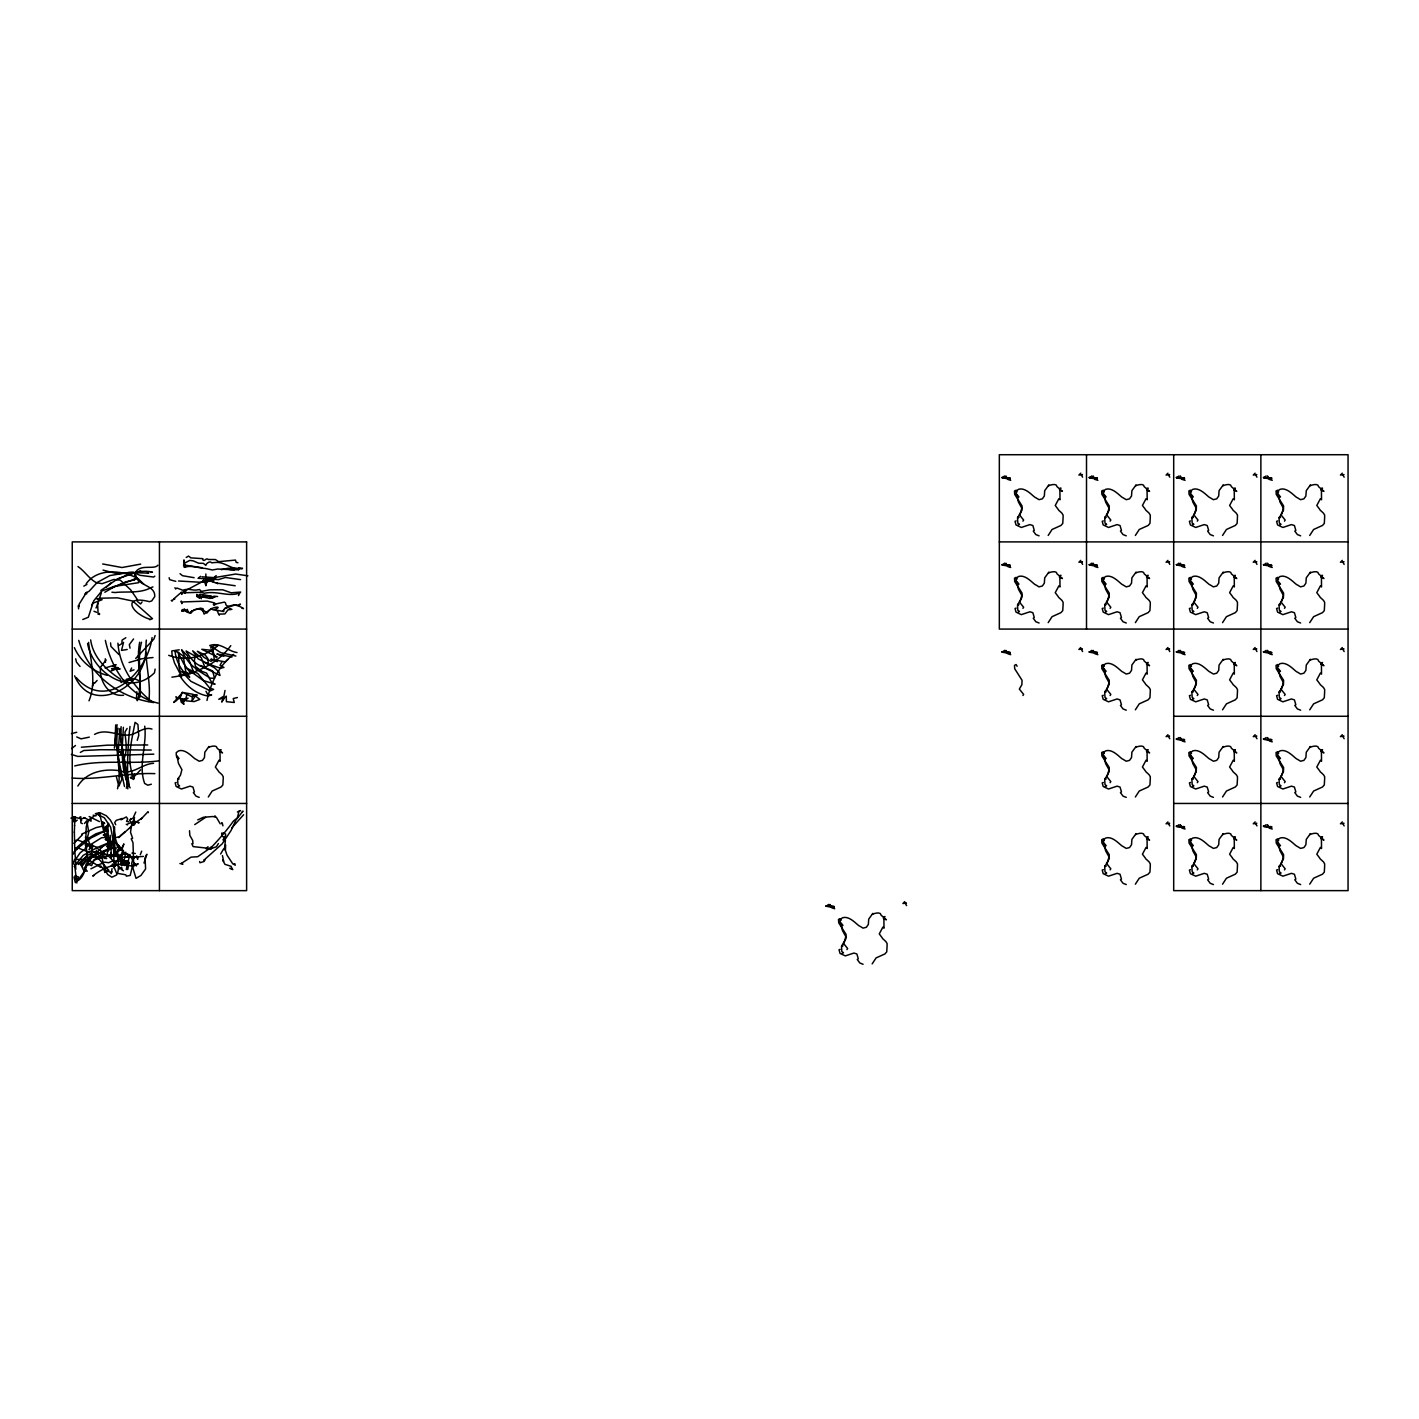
<?xml version="1.0" encoding="UTF-8"?>
<svg xmlns="http://www.w3.org/2000/svg" width="1419" height="1419" viewBox="0 0 1419 1419"><rect width="100%" height="100%" fill="white"/><g stroke="black" fill="none" stroke-linecap="round" stroke-linejoin="round"><path stroke-width="1.5" d="M120.402 729.366C120.509 748.948 126.593 768.264 127.284 787.971M114.549 826.851L114.957 855.338M144.72 726.173C147.115 745.596 137.945 764.788 144.649 783.448L147.824 785.204L151.354 784.21M115.684 724.932L114.992 742.669C120.491 754.163 117.351 767.236 121.945 779.084L118.894 786.144M184.452 566.163L184.505 564.78L185.02 567.369C189.649 564.833 199.299 568.15 205.72 568.522L212.424 569.977L217.746 569.019L234.419 569.835M127.142 784.902L122.229 747.848L123.382 727.308M99.454 614.551L99.525 613.451M169.127 577.71L169.677 579.679L175.814 581.347M139.665 642.222C136.1 660.385 141.563 678.921 140.073 696.889L136.934 699.815M74.533 825.716C74.48 819.898 77.335 816.564 70.95 818.16L75.579 818.142L72.883 816.528L81.096 818.994L84.803 817.894M73.238 864.136L73.416 862.113M136.49 699.443L136.809 691.745M152.064 637.574C147.966 671.808 106.833 712.959 76.271 677.572M145.678 652.208C144.898 686.317 91.809 716.879 74.657 675.834M210.899 848.704L211.112 846.983L211.413 848.651L193.09 846.593L191.831 843.684L192.949 843.791L192.718 840.527L189.827 835.365L189.525 830.718M74.338 832.332L74.586 825.432M119.852 728.639L117.954 756.416L124.482 786.498M113.644 830.754L114.07 848.402M134.362 774.242L133.599 779.474L130.317 777.541L134.149 778.392C125.741 761.152 131.79 740.346 135.071 722.342L137.927 724.506L138.743 735.485L137.253 740.31M146.334 640.093C144.064 660.456 151.496 681.422 148.764 701.5M127.799 788.858C127.231 768.406 127.462 746.997 130.016 726.475M107.259 854.983L108.536 837.512L107.56 841.077L106.886 826.763M205.755 584.575L205.95 583.262L205.897 585.745L206.766 582.003L205.489 584.38M117.546 788.787L118.309 784.299L116.429 776.902M117.564 852.251L118.167 855.87L116.66 855.16L114.123 848.722L115.507 850.531M215.83 577.533C215.404 582.198 208.558 578.313 205.01 581.985L203.325 580.424L203.839 581.293M833.946 907.752L834.177 906.457C830.842 905.854 835.56 906.847 830.363 906.227L829.991 904.932M1009.956 479.303L1010.168 478.008C1006.834 477.423 1011.552 478.398 1006.355 477.777L1005.982 476.5M1009.956 566.483L1010.168 565.188C1006.834 564.602 1011.552 565.578 1006.355 564.957L1005.982 563.68M1009.956 653.662L1010.168 652.368C1006.834 651.782 1011.552 652.758 1006.355 652.137L1005.982 650.86M1097.135 479.303L1097.348 478.008C1094.014 477.423 1098.749 478.398 1093.535 477.777L1093.162 476.5M1097.135 566.483L1097.348 565.188C1094.014 564.602 1098.749 565.578 1093.535 564.957L1093.162 563.68M1097.135 653.662L1097.348 652.368C1094.014 651.782 1098.749 652.758 1093.535 652.137L1093.162 650.86M1184.315 479.303L1184.546 478.008C1181.193 477.423 1185.929 478.398 1180.714 477.777L1180.36 476.5M1184.315 566.483L1184.546 565.188C1181.193 564.602 1185.929 565.578 1180.714 564.957L1180.36 563.68M1184.315 653.662L1184.546 652.368C1181.193 651.782 1185.929 652.758 1180.714 652.137L1180.36 650.86M1184.315 740.842L1184.546 739.565C1181.193 738.962 1185.929 739.955 1180.714 739.317L1180.36 738.04M1184.315 828.022L1184.546 826.745C1181.193 826.142 1185.929 827.135 1180.714 826.497L1180.36 825.219M1271.495 479.303L1271.726 478.008C1268.391 477.423 1273.109 478.398 1267.894 477.777L1267.539 476.5M1271.495 566.483L1271.726 565.188C1268.391 564.602 1273.109 565.578 1267.894 564.957L1267.539 563.68M1271.495 653.662L1271.726 652.368C1268.391 651.782 1273.109 652.758 1267.894 652.137L1267.539 650.86M1271.495 740.842L1271.726 739.565C1268.391 738.962 1273.109 739.955 1267.894 739.317L1267.539 738.04M1271.495 828.022L1271.726 826.745C1268.391 826.142 1273.109 827.135 1267.894 826.497L1267.539 825.219M186.599 695.434L185.907 699.248L183.636 702.174L181.313 699.283L188.106 698.183L184.098 700.702L180.674 698.343L184.027 704.303L181.224 702.174L180.248 697.421L182.253 692.33L178.599 699.07L175.938 696.658L176.985 700.259L173.703 702.44L180.231 695.221M155.132 669.076L154.44 672.801C129.945 697.509 92.82 672.641 87.57 643.534M101.405 592.805L97.609 603.501L98.142 614.338M225.018 690.468L223.936 696.073L218.757 699.265L224.521 698.024L221.701 702.068L223.138 698.716L226.277 696.144L226.401 701.696L234.277 702.476L233.23 698.538L237.399 697.527M114.407 748.15L117.085 724.683M74.107 860.357L74.799 859.329L86.311 859.754L80.741 864.668L82.196 864.614L82.32 866.087M73.398 862.557L80.103 852.872L86.24 848.101L85.335 847.852L101.618 837.724L106.443 837.352L105.041 836.394L107.791 835.436L106.106 834.94M184.364 561.516L184.044 562.9L183.973 559.902L183.707 562.456L184.807 563.024L189.756 560.399L193.108 560.824L198.66 563.201L203.414 563.361L205.861 565.365C206.003 563.432 210.314 560.345 211.679 562.829L215.262 562.474C224.592 561.534 231.173 569.604 239.19 568.469L242.543 568.203L241.78 569.054M185.836 591.492L184.984 593.195M107.134 834.053L103.25 834.957L106.443 835.685L104.563 835.117L106.673 834.461M73.185 818.195L72.919 820.643L74.728 819.721L76.023 820.927L74.125 819.81L75.136 820.767L74.249 822.328L74.019 820.2L74.959 821.264L77.247 820.147M82.373 865.803L88.439 857.945L105.148 850.229L113.148 847.693L114.762 848.881L116.695 847.906M108.642 823.375C106.248 832.332 110.842 841.999 108.5 850.903L108.252 845.83M143.993 863.036L146.884 854.238L145.022 857.892L145.607 868.925L140.889 875.505L136.029 878.343L131.612 863.674L132.588 859.932L129.998 855.409L126.894 853.564L119.923 854.752C116.234 861.014 120.597 868.765 116.411 875.097L111.835 877.208L107.596 874.423L104.509 868.712L102.274 858.885L98.23 854.504C83.082 854.025 88.9 876.303 76.608 881.217L78.417 876.942L74.923 875.736M123.559 642.346L121.52 650.416L127.213 649.476M203.077 581.684L203.538 580.052L203.414 581.613L211.626 581.063M206.961 700.454C210.899 682.876 218.81 665.28 233.727 654.407M157.899 565.205C154.174 570.19 139.665 563.325 135.16 573.063L134.61 575.706L135.869 575.245C137.856 586.384 155.416 584.788 154.742 596.548L151.744 600.911L149.492 601.674C121.537 594.596 130.832 613.558 150.379 619.411M112.03 868.712L111.179 873.732L111.906 871.568L110.327 872.401L106.78 870.237L108.873 870.397L96.527 856.384L86.701 851.347L78.347 848.101L74.249 851.684M225.444 840.403L224.326 849.715L223.51 849.041L220.655 853.954M92.182 604.565L91.632 605.86L92.572 603.306L102.133 599.705L96.847 598.96L101.618 598.179L117.458 597.842L132.765 601.035L152.525 618.684L149.704 619.731M90.869 868.854L98.958 864.774L97.521 865.377L89.095 860.145L86.275 860.216L94.275 855.036L114.513 847.338M155.132 635.535L153.908 639.029L135.71 658.451M73.327 817.876L75.367 816.812L74.71 820.377M186.208 557.454L188.55 556.088L190.891 557.862L202.882 558.66L202.722 559.796C204.85 562.137 205.737 557.206 208.558 559.494L215.44 559.547L218.65 561.676L235.448 560.079L236.175 562.35L237.949 562.758M118.682 785.452C120.917 766.845 114.159 747.441 118.079 728.249M120.58 868.144L121.857 867.364M140.304 854.717L141.669 851.169M96.031 608.042L97.946 603.377M92.466 686.282L93.831 682.858M137.306 700.72C143.603 682.184 136.224 660.952 141.528 642.186M135.781 812.076L132.978 818.249L134.539 817.539L132.694 822.293L134.042 823.978L134.876 822.985M131.63 667.994L130.122 671.258L134.025 669.803M122.016 863.213L124.375 861.351L128.579 861.28L112.58 860.943L108.713 862.699L104.722 862.167L97.521 865.377L100.696 867.381L100.554 865.856L104.438 870.078L104.208 868.339L104.758 872.543L106.141 871.426C102.824 871.869 110.114 871 106.744 871.39L106.62 870.521M127.213 863.568L121.289 858.123C122.85 861.031 116.305 852.322 115.099 852.854L111.445 856.029L119.551 849.857L120.296 847.622L117.121 843.808C115.737 850.105 126.362 848.615 122.956 852.73A4.097 4.097 0 0 0 121.041 855.178L119.019 857.129L120.633 857.271L118.238 856.154L117.742 859.825L115.719 862.238L122.052 855.054L122.087 852.517L124.003 854.061L125.741 852.234L124.446 859.027L120.597 862.841L121.236 865.608L124.269 864.242L123.276 864.597M218.402 843.578L216.433 846.753L209.444 849.201L206.127 848.793L208.008 846.7M73.203 854.149L76.573 847.746L84.448 840.757L95.853 833.822L105.786 830.594L91.064 837.919L77.211 848.597L75.668 847.675M238.481 595.572L239.882 592.84C229.31 597.452 216.628 590.41 204.283 593.284L201.675 592.22L183.246 592.823L181.88 592.965L181.898 594.33L181.366 592.149L180.656 592.858L182.075 593.337M221.949 661.697L220.051 665.334L223.954 667.444L220.406 668.243L205.152 662.762L214.429 667.71L218.969 671.967L219.998 675.497L200.079 665.511L212.655 670.992L214.535 678.264L210.172 678.158L196.053 669.2L206.571 673.103L211.839 682.77L215.085 684.171L203.148 680.517L186.368 668.154L197.755 673.44L209.746 688.073L213.613 689.386L210.331 690.858L190.838 681.297L181.774 671.524L190.181 673.919M122.14 854.486L120.792 856.757L118.735 855.799L120.491 855.568L122.265 857.856L118.433 857.963M106.07 659.941L100.625 667.125C98.709 680.393 108.82 697.137 123.542 695.239M231.936 609.372L229.098 608.875L231.155 609.443L227.945 609.851L224.894 613.93L219.732 614.108L219.324 615.154C216.327 611.11 219.732 611.784 214.819 609.78L223.759 611.554L223.652 610.259L222.606 611.376L224.681 608.609L233.23 605.541C235.909 603.394 247.775 610.631 241.851 608.112M100.802 590.499L117.671 578.828L133.28 573.311M127.107 728.426L124.943 732.098C125.723 741.871 128.349 752.673 122.371 761.471L129.75 763.511M113.609 867.683L114.833 865.342L114.496 866.619L111.533 865.43L113.609 866.725L114.726 865.466M1022.939 521.145L1023.631 520.046L1019.339 514.707L1021.893 510.308L1022.052 505.927L1014.709 494.38L1014.496 491.009L1016.093 490.194L1017.104 491.896M1022.939 608.325L1023.631 607.243L1019.339 601.887L1021.893 597.488L1022.052 593.107L1014.709 581.559L1014.496 578.189L1016.093 577.373L1017.104 579.076M1110.119 521.145L1110.811 520.046L1106.518 514.707L1109.073 510.308L1109.232 505.927L1101.889 494.38L1101.694 491.009L1103.273 490.194L1104.284 491.896M846.948 949.595L847.622 948.495L843.329 943.138L845.884 938.739L846.043 934.358L838.718 922.829L838.505 919.441L840.101 918.643L841.095 920.328M1022.939 695.505L1023.631 694.423L1019.339 689.066L1021.893 684.668L1022.052 680.286L1014.709 668.739L1014.496 665.369L1016.093 664.553L1017.104 666.256M1110.119 608.325L1110.811 607.243L1106.518 601.887L1109.073 597.488L1109.232 593.107L1101.889 581.559L1101.694 578.189L1103.273 577.373L1104.284 579.076M1197.299 521.145L1197.991 520.046L1193.698 514.707L1196.252 510.308L1196.412 505.927L1189.069 494.38L1188.874 491.009L1190.452 490.194L1191.463 491.896M1110.119 695.505L1110.811 694.423L1106.518 689.066L1109.073 684.668L1109.232 680.286L1101.889 668.739L1101.694 665.369L1103.273 664.553L1104.284 666.256M1197.299 608.325L1197.991 607.243L1193.698 601.887L1196.252 597.488L1196.412 593.107L1189.069 581.559L1188.874 578.189L1190.452 577.373L1191.463 579.076M1110.119 782.685L1110.811 781.603L1106.518 776.246L1109.073 771.847L1109.232 767.466L1101.889 755.919L1101.694 752.549L1103.273 751.733L1104.284 753.436M1284.479 521.145L1285.171 520.046L1280.878 514.707L1283.432 510.308L1283.592 505.927L1276.249 494.38L1276.053 491.009L1277.65 490.194L1278.643 491.896M1197.299 695.505L1197.991 694.423L1193.698 689.066L1196.252 684.668L1196.412 680.286L1189.069 668.739L1188.874 665.369L1190.452 664.553L1191.463 666.256M1110.119 869.882L1110.811 868.783L1106.518 863.426L1109.073 859.027L1109.232 854.646L1101.889 843.099L1101.694 839.729L1103.273 838.913L1104.284 840.616M1284.479 608.325L1285.171 607.243L1280.878 601.887L1283.432 597.488L1283.592 593.107L1276.249 581.559L1276.053 578.189L1277.65 577.373L1278.643 579.076M1197.299 782.685L1197.991 781.603L1193.698 776.246L1196.252 771.847L1196.412 767.466L1189.069 755.919L1188.874 752.549L1190.452 751.733L1191.463 753.436M1284.479 695.505L1285.171 694.423L1280.878 689.066L1283.432 684.668L1283.592 680.286L1276.249 668.739L1276.053 665.369L1277.65 664.553L1278.643 666.256M1197.299 869.882L1197.991 868.783L1193.698 863.426L1196.252 859.027L1196.412 854.646L1189.069 843.099L1188.874 839.729L1190.452 838.913L1191.463 840.616M1284.479 782.685L1285.171 781.603L1280.878 776.246L1283.432 771.847L1283.592 767.466L1276.249 755.919L1276.053 752.549L1277.65 751.733L1278.643 753.436M1284.479 869.882L1285.171 868.783L1280.878 863.426L1283.432 859.027L1283.592 854.646L1276.249 843.099L1276.053 839.729L1277.65 838.913L1278.643 840.616M208.291 796.999L212.176 791.039L221.08 786.995L222.872 784.955L223.209 779.031C224.504 774.65 218.508 772.752 217.994 770.517L215.369 767.023L218.987 760.229L220.105 761.311L219.98 749.959L221.098 749.675L219.448 751.396L222.517 752.904L217.142 748.221C217.089 744.709 210.775 746.27 208.611 747.352L209.001 746.465L204.833 752.194L204.46 757.569L202.456 760.389L199.139 761.223L195.964 759.289C193.818 758.988 186.066 748.398 178.634 750.846L176.222 752.673L176.346 755.901L178.102 758.917L179.06 758.456L176.914 755.83L178.51 763.493L181.916 769.701L180.444 775.253L177.606 779.315L179.078 778.996L178.102 778.499L177.659 780.308L177.943 784.654L179.61 785.824L178.315 786.463M1048.18 535.46L1052.064 529.482L1060.969 525.456L1062.76 523.416L1063.097 517.474C1064.392 513.11 1058.397 511.195 1057.882 508.978L1055.257 505.483L1058.876 498.69L1059.993 499.754L1059.869 488.402L1060.986 488.118L1059.479 489.715L1062.405 491.364L1057.031 486.682C1056.978 483.152 1050.663 484.713 1048.499 485.812L1048.889 484.926L1044.721 490.637L1044.331 496.011L1042.344 498.832L1039.027 499.683L1035.852 497.75C1033.706 497.43 1025.955 486.841 1018.523 489.307L1016.11 491.134L1016.217 494.362L1017.991 497.359L1018.948 496.916L1016.802 494.273L1018.399 501.954L1021.804 508.162L1020.332 513.696L1017.494 517.775L1018.966 517.438L1017.991 516.959L1017.547 518.751L1017.831 523.114L1019.498 524.285L1018.203 524.924M1048.18 622.639L1052.064 616.68L1060.969 612.636L1062.76 610.596L1063.097 604.671C1064.392 600.29 1058.397 598.392 1057.882 596.157L1055.257 592.663L1058.876 585.87L1059.993 586.934L1059.869 575.6L1060.986 575.316L1059.337 577.019L1062.405 578.544L1057.031 573.861C1056.978 570.349 1050.663 571.91 1048.499 572.992L1048.889 572.105L1044.721 577.817L1044.331 583.191L1042.344 586.012L1039.027 586.863L1035.852 584.93C1033.706 584.628 1025.955 574.021 1018.523 576.486L1016.11 578.313L1016.217 581.542L1017.991 584.557L1018.948 584.096L1016.802 581.453L1018.399 589.133L1021.804 595.341L1020.332 600.876L1017.494 604.955L1018.966 604.618L1017.991 604.139L1017.547 605.931L1017.831 610.294L1019.498 611.465L1018.203 612.103M1135.36 535.46L1139.244 529.482L1148.148 525.456L1149.94 523.416L1150.277 517.474C1151.589 513.11 1145.576 511.195 1145.08 508.978L1142.437 505.483L1146.055 498.69L1147.173 499.754L1147.049 488.402L1148.166 488.118L1146.517 489.839L1149.585 491.364L1144.211 486.682C1144.157 483.152 1137.861 484.713 1135.679 485.812L1136.069 484.926L1131.901 490.637L1131.528 496.011L1129.524 498.832L1126.207 499.683L1123.032 497.75C1120.904 497.43 1113.135 486.841 1105.703 489.307L1103.29 491.134L1103.414 494.362L1105.17 497.359L1106.128 496.916L1103.982 494.273L1105.578 501.954L1109.002 508.162L1107.512 513.696L1104.674 517.775L1106.146 517.438L1105.17 516.959L1104.727 518.751L1105.011 523.114L1106.678 524.285L1105.383 524.924M872.171 963.891L876.073 957.931L884.959 953.905L886.751 951.847L887.088 945.923C888.4 941.542 882.405 939.644 881.891 937.409L879.266 933.915L882.884 927.139L883.984 928.203L883.877 916.851L884.995 916.568L883.327 918.288L886.396 919.814L881.039 915.113C880.986 911.601 874.672 913.162 872.508 914.262L872.88 913.375L868.73 919.086L868.339 924.461L866.353 927.281L863.018 928.132L859.843 926.181C857.715 925.88 849.946 915.29 842.531 917.756L840.101 919.583L840.225 922.793L841.981 925.809L842.939 925.348L840.793 922.722L842.407 930.385L845.813 936.611L844.323 942.145L841.485 946.225L842.975 945.888L841.999 945.409L841.556 947.2L841.822 951.546L843.507 952.734L842.212 953.355M1135.36 622.639L1139.244 616.68L1148.148 612.636L1149.94 610.596L1150.277 604.671C1151.589 600.29 1145.576 598.392 1145.08 596.157L1142.437 592.663L1146.055 585.87L1147.173 586.934L1147.049 575.6L1148.166 575.316L1146.517 577.019L1149.585 578.544L1144.211 573.861C1144.157 570.349 1137.861 571.91 1135.679 572.992L1136.069 572.105L1131.901 577.817L1131.528 583.191L1129.524 586.012L1126.207 586.863L1123.032 584.93C1120.904 584.628 1113.135 574.021 1105.703 576.486L1103.29 578.313L1103.414 581.542L1105.17 584.557L1106.128 584.096L1103.982 581.453L1105.578 589.133L1109.002 595.341L1107.512 600.876L1104.674 604.955L1106.146 604.618L1105.17 604.139L1104.727 605.931L1105.011 610.294L1106.678 611.465L1105.383 612.103M1222.539 535.46L1226.442 529.482L1235.328 525.456L1237.12 523.416L1237.457 517.474C1238.769 513.11 1232.756 511.195 1232.26 508.978L1229.617 505.483L1233.235 498.69L1234.353 499.754L1234.228 488.402L1235.346 488.118L1233.696 489.839L1236.765 491.364L1231.39 486.682C1231.337 483.152 1225.04 484.713 1222.859 485.812L1223.249 484.926L1219.081 490.637L1218.708 496.011L1216.722 498.832L1213.387 499.683L1210.212 497.75C1208.083 497.43 1200.314 486.841 1192.9 489.307L1190.47 491.134L1190.594 494.362L1192.35 497.359L1193.308 496.916L1191.162 494.273L1192.758 501.954L1196.182 508.162L1194.692 513.696L1191.854 517.775L1193.344 517.438L1192.368 516.959L1191.907 518.751L1192.191 523.114L1193.858 524.285L1192.581 524.924M1135.36 709.819L1139.244 703.859L1148.148 699.815L1149.94 697.776L1150.277 691.851C1151.589 687.47 1145.576 685.572 1145.08 683.337L1142.437 679.843L1146.055 673.049L1147.173 674.114L1147.049 662.779L1148.166 662.496L1146.517 664.198L1149.585 665.724L1144.211 661.041C1144.157 657.529 1137.861 659.09 1135.679 660.172L1136.069 659.285L1131.901 665.014L1131.528 670.371L1129.524 673.209L1126.207 674.043L1123.032 672.109C1120.904 671.808 1113.135 661.201 1105.703 663.666L1103.29 665.493L1103.414 668.721L1105.17 671.737L1106.128 671.276L1103.982 668.633L1105.578 676.313L1109.002 682.521L1107.512 688.055L1104.674 692.135L1106.146 691.816L1105.17 691.319L1104.727 693.128L1105.011 697.474L1106.678 698.645L1105.383 699.283M1222.539 622.639L1226.442 616.68L1235.328 612.636L1237.12 610.596L1237.457 604.671C1238.769 600.29 1232.756 598.392 1232.26 596.157L1229.617 592.663L1233.235 585.87L1234.353 586.934L1234.228 575.6L1235.346 575.316L1233.696 577.019L1236.765 578.544L1231.39 573.861C1231.337 570.349 1225.04 571.91 1222.859 572.992L1223.249 572.105L1219.081 577.817L1218.708 583.191L1216.722 586.012L1213.387 586.863L1210.212 584.93C1208.083 584.628 1200.314 574.021 1192.9 576.486L1190.47 578.313L1190.594 581.542L1192.35 584.557L1193.308 584.096L1191.162 581.453L1192.758 589.133L1196.182 595.341L1194.692 600.876L1191.854 604.955L1193.344 604.618L1192.368 604.139L1191.907 605.931L1192.191 610.294L1193.858 611.465L1192.581 612.103M1135.36 796.999L1139.244 791.039L1148.148 786.995L1149.94 784.955L1150.277 779.031C1151.589 774.65 1145.576 772.752 1145.08 770.517L1142.437 767.023L1146.055 760.229L1147.173 761.311L1147.049 749.959L1148.166 749.675L1146.517 751.396L1149.585 752.904L1144.211 748.221C1144.157 744.709 1137.861 746.27 1135.679 747.352L1136.069 746.465L1131.901 752.194L1131.528 757.569L1129.524 760.389L1126.207 761.223L1123.032 759.289C1120.904 758.988 1113.135 748.398 1105.703 750.846L1103.29 752.673L1103.414 755.901L1105.17 758.917L1106.128 758.456L1103.982 755.83L1105.578 763.493L1109.002 769.701L1107.512 775.253L1104.674 779.315L1106.146 778.996L1105.17 778.499L1104.727 780.308L1105.011 784.654L1106.678 785.824L1105.383 786.463M1309.719 535.46L1313.622 529.482L1322.508 525.456L1324.299 523.416L1324.636 517.474C1325.949 513.11 1319.954 511.195 1319.439 508.978L1316.797 505.483L1320.415 498.69L1321.532 499.754L1321.408 488.402L1322.543 488.118L1320.876 489.839L1323.945 491.364L1318.57 486.682C1318.535 483.152 1312.22 484.713 1310.039 485.812L1310.429 484.926L1306.278 490.637L1305.888 496.011L1303.901 498.832L1300.567 499.683L1297.392 497.75C1295.263 497.43 1287.494 486.841 1280.08 489.307L1277.65 491.134L1277.774 494.362L1279.53 497.359L1280.488 496.916L1278.342 494.273L1279.956 501.954L1283.361 508.162L1281.871 513.696L1279.033 517.775L1280.523 517.438L1279.548 516.959L1279.087 518.751L1279.37 523.114L1281.055 524.285L1279.761 524.924M1222.539 709.819L1226.442 703.859L1235.328 699.815L1237.12 697.776L1237.457 691.851C1238.769 687.47 1232.756 685.572 1232.26 683.337L1229.617 679.843L1233.235 673.049L1234.353 674.114L1234.228 662.779L1235.346 662.496L1233.696 664.198L1236.765 665.724L1231.39 661.041C1231.337 657.529 1225.04 659.09 1222.859 660.172L1223.249 659.285L1219.081 665.014L1218.708 670.371L1216.722 673.209L1213.387 674.043L1210.212 672.109C1208.083 671.808 1200.314 661.201 1192.9 663.666L1190.47 665.493L1190.594 668.721L1192.35 671.737L1193.308 671.276L1191.162 668.633L1192.758 676.313L1196.182 682.521L1194.692 688.055L1191.854 692.135L1193.344 691.816L1192.368 691.319L1191.907 693.128L1192.191 697.474L1193.858 698.645L1192.581 699.283M1135.36 884.179L1139.244 878.219L1148.148 874.193L1149.94 872.135L1150.277 866.211C1151.589 861.83 1145.576 859.932 1145.08 857.697L1142.437 854.203L1146.055 847.409L1147.173 848.491L1147.049 837.139L1148.166 836.855L1146.517 838.576L1149.585 840.101L1144.211 835.401C1144.157 831.889 1137.861 833.45 1135.679 834.532L1136.069 833.645L1131.901 839.374L1131.528 844.748L1129.524 847.569L1126.207 848.402L1123.032 846.469C1120.904 846.167 1113.135 835.578 1105.703 838.026L1103.29 839.853L1103.414 843.081L1105.17 846.096L1106.128 845.635L1103.982 843.01L1105.578 850.673L1109.002 856.899L1107.512 862.433L1104.674 866.512L1106.146 866.175L1105.17 865.696L1104.727 867.488L1105.011 871.834L1106.678 873.004L1105.383 873.643M1309.719 622.639L1313.622 616.68L1322.508 612.636L1324.299 610.596L1324.636 604.671C1325.949 600.29 1319.954 598.392 1319.439 596.157L1316.797 592.663L1320.415 585.87L1321.532 586.934L1321.408 575.6L1322.543 575.316L1320.876 577.019L1323.945 578.544L1318.57 573.861C1318.535 570.349 1312.22 571.91 1310.039 572.992L1310.429 572.105L1306.278 577.817L1305.888 583.191L1303.901 586.012L1300.567 586.863L1297.392 584.93C1295.263 584.628 1287.494 574.021 1280.08 576.486L1277.65 578.313L1277.774 581.542L1279.53 584.557L1280.488 584.096L1278.342 581.453L1279.956 589.133L1283.361 595.341L1281.871 600.876L1279.033 604.955L1280.523 604.618L1279.548 604.139L1279.087 605.931L1279.37 610.294L1281.055 611.465L1279.761 612.103M1222.539 796.999L1226.442 791.039L1235.328 786.995L1237.12 784.955L1237.457 779.031C1238.769 774.65 1232.756 772.752 1232.26 770.517L1229.617 767.023L1233.235 760.229L1234.353 761.311L1234.228 749.959L1235.346 749.675L1233.696 751.396L1236.765 752.904L1231.39 748.221C1231.337 744.709 1225.04 746.27 1222.859 747.352L1223.249 746.465L1219.081 752.194L1218.708 757.569L1216.722 760.389L1213.387 761.223L1210.212 759.289C1208.083 758.988 1200.314 748.398 1192.9 750.846L1190.47 752.673L1190.594 755.901L1192.35 758.917L1193.308 758.456L1191.162 755.83L1192.758 763.493L1196.182 769.701L1194.692 775.253L1191.854 779.315L1193.344 778.996L1192.368 778.499L1191.907 780.308L1192.191 784.654L1193.858 785.824L1192.581 786.463M1309.719 709.819L1313.622 703.859L1322.508 699.815L1324.299 697.776L1324.636 691.851C1325.949 687.47 1319.954 685.572 1319.439 683.337L1316.797 679.843L1320.415 673.049L1321.532 674.114L1321.408 662.779L1322.543 662.496L1320.876 664.198L1323.945 665.724L1318.57 661.041C1318.535 657.529 1312.22 659.09 1310.039 660.172L1310.429 659.285L1306.278 665.014L1305.888 670.371L1303.901 673.209L1300.567 674.043L1297.392 672.109C1295.263 671.808 1287.494 661.201 1280.08 663.666L1277.65 665.493L1277.774 668.721L1279.53 671.737L1280.488 671.276L1278.342 668.633L1279.956 676.313L1283.361 682.521L1281.871 688.055L1279.033 692.135L1280.523 691.816L1279.548 691.319L1279.087 693.128L1279.37 697.474L1281.055 698.645L1279.761 699.283M1222.539 884.179L1226.442 878.219L1235.328 874.193L1237.12 872.135L1237.457 866.211C1238.769 861.83 1232.756 859.932 1232.26 857.697L1229.617 854.203L1233.235 847.409L1234.353 848.491L1234.228 837.139L1235.346 836.855L1233.696 838.576L1236.765 840.101L1231.39 835.401C1231.337 831.889 1225.04 833.45 1222.859 834.532L1223.249 833.645L1219.081 839.374L1218.708 844.748L1216.722 847.569L1213.387 848.402L1210.212 846.469C1208.083 846.167 1200.314 835.578 1192.9 838.026L1190.47 839.853L1190.594 843.081L1192.35 846.096L1193.308 845.635L1191.162 843.01L1192.758 850.673L1196.182 856.899L1194.692 862.433L1191.854 866.512L1193.344 866.175L1192.368 865.696L1191.907 867.488L1192.191 871.834L1193.858 873.004L1192.581 873.643M1309.719 796.999L1313.622 791.039L1322.508 786.995L1324.299 784.955L1324.636 779.031C1325.949 774.65 1319.954 772.752 1319.439 770.517L1316.797 767.023L1320.415 760.229L1321.532 761.311L1321.408 749.959L1322.543 749.675L1320.876 751.396L1323.945 752.904L1318.57 748.221C1318.535 744.709 1312.22 746.27 1310.039 747.352L1310.429 746.465L1306.278 752.194L1305.888 757.569L1303.901 760.389L1300.567 761.223L1297.392 759.289C1295.263 758.988 1287.494 748.398 1280.08 750.846L1277.65 752.673L1277.774 755.901L1279.53 758.917L1280.488 758.456L1278.342 755.83L1279.956 763.493L1283.361 769.701L1281.871 775.253L1279.033 779.315L1280.523 778.996L1279.548 778.499L1279.087 780.308L1279.37 784.654L1281.055 785.824L1279.761 786.463M1309.719 884.179L1313.622 878.219L1322.508 874.193L1324.299 872.135L1324.636 866.211C1325.949 861.83 1319.954 859.932 1319.439 857.697L1316.797 854.203L1320.415 847.409L1321.532 848.491L1321.408 837.139L1322.543 836.855L1320.876 838.576L1323.945 840.101L1318.57 835.401C1318.535 831.889 1312.22 833.45 1310.039 834.532L1310.429 833.645L1306.278 839.374L1305.888 844.748L1303.901 847.569L1300.567 848.402L1297.392 846.469C1295.263 846.167 1287.494 835.578 1280.08 838.026L1277.65 839.853L1277.774 843.081L1279.53 846.096L1280.488 845.635L1278.342 843.01L1279.956 850.673L1283.361 856.899L1281.871 862.433L1279.033 866.512L1280.523 866.175L1279.548 865.696L1279.087 867.488L1279.37 871.834L1281.055 873.004L1279.761 873.643M183.477 565.134L184.435 563.662L184.293 567.334L184.878 565.117L201.977 567.706M73.877 843.347L82.142 835.028L81.646 834.177L96.031 827.632L103.569 825.876L103.339 824.279C101.423 827.277 107.188 828.501 105.698 826.94L108.146 824.492M240.609 579.626L225.408 577.48L218.473 579.591L198.004 578.278M110.984 582.837L106.46 587.058M182.04 610.33L183.707 609.514L184.186 611.057M89.007 700.826C96.492 682.681 90.94 661.538 88.546 642.399M102.558 855.32L103.215 854.593L101.866 854.096L104.651 854.681L100.359 854.273M142.06 601.975L140.57 603.962L137.341 601.425L136.987 598.942L130.619 589.79L120.278 580.158L113.768 579.484L102.133 583.67L96.386 582.695C88.829 578.633 84.785 571.148 77.974 566.571M86.506 592.379L79.109 604.246L79.038 606.658L78.276 605.629L78.613 608.875M107.986 830.984L105.662 831.534L104.137 828.501L107.542 826.319L105.308 829.086L104.066 828.288L104.811 829.849L105.591 829.246M230.783 645.663C217.054 664.571 194.474 674.22 171.876 677.165M121.147 754.216L123.524 751.325M126.185 788.042L129.164 784.459L120.509 738.182L121.112 726.688M242.152 812.111L242.986 811.118L235.944 820.04L230.96 830.647L222.162 843.862L203.839 860.233L204.975 859.879L204.088 861.493L199.99 862.752L199.6 861.51M84.43 823.534L86.772 820.785L88.741 832.031L87.446 838.008L90.568 845.955L89.149 849.804L92.483 844.713L91.153 857.785L84.59 868.534L87.269 871.195L83.65 870.326L80.244 863.355L82.568 859.559L86.612 857.236L105.982 857.058L109.334 854.93C120.101 858.176 132.357 857.324 143.39 856.402M1080.746 473.183L1078.901 475.063L1082.431 474.585L1081.384 475.081L1082.608 477.174M1080.746 560.363L1078.901 562.243L1082.431 561.764L1081.384 562.261L1082.608 564.372M1167.943 473.183L1166.081 475.063L1169.611 474.585L1168.564 475.081L1169.788 477.174M1080.746 647.543L1078.901 649.441L1082.431 648.944L1081.384 649.459L1082.608 651.552M1167.943 560.363L1166.081 562.243L1169.611 561.764L1168.564 562.261L1169.788 564.372M1255.123 473.183L1253.261 475.063L1256.791 474.585L1255.744 475.081L1256.968 477.174M904.754 901.615L902.91 903.513L906.439 903.034L905.393 903.531L906.599 905.624M1167.943 647.543L1166.081 649.441L1169.611 648.944L1168.564 649.459L1169.788 651.552M1255.123 560.363L1253.261 562.243L1256.791 561.764L1255.744 562.261L1256.968 564.372M1342.303 473.183L1340.441 475.063L1343.988 474.585L1342.942 475.081L1344.148 477.174M1167.943 734.723L1166.081 736.621L1169.611 736.124L1168.564 736.638L1169.788 738.731M1255.123 647.543L1253.261 649.441L1256.791 648.944L1255.744 649.459L1256.968 651.552M1342.303 560.363L1340.441 562.243L1343.988 561.764L1342.942 562.261L1344.148 564.372M1167.943 821.903L1166.081 823.8L1169.611 823.304L1168.564 823.818L1169.788 825.911M1255.123 734.723L1253.261 736.621L1256.791 736.124L1255.744 736.638L1256.968 738.731M1342.303 647.543L1340.441 649.441L1343.988 648.944L1342.942 649.459L1344.148 651.552M1255.123 821.903L1253.261 823.8L1256.791 823.304L1255.744 823.818L1256.968 825.911M1342.303 734.723L1340.441 736.621L1343.988 736.124L1342.942 736.638L1344.148 738.731M1342.303 821.903L1340.441 823.8L1343.988 823.304L1342.942 823.818L1344.148 825.911M129.395 828.448L134.61 822.399L136.827 821.636M94.771 683.071L97.113 680.428M1004.546 475.986L1002.257 477.831L1007.774 478.806M1004.546 563.166L1002.257 565.01L1007.774 566.004M1091.725 475.986L1089.437 477.831L1094.954 478.806M1004.546 650.363L1002.257 652.19L1007.774 653.183M1091.725 563.166L1089.437 565.01L1094.954 566.004M1178.905 475.986L1176.617 477.831L1182.133 478.806M828.536 904.435L826.266 906.28L831.782 907.255M1091.725 650.363L1089.437 652.19L1094.954 653.183M1178.905 563.166L1176.617 565.01L1182.133 566.004M1266.085 475.986L1263.797 477.831L1269.331 478.806M1178.905 650.363L1176.617 652.19L1182.133 653.183M1266.085 563.166L1263.797 565.01L1269.331 566.004M1178.905 737.543L1176.617 739.37L1182.133 740.363M1266.085 650.363L1263.797 652.19L1269.331 653.183M1178.905 824.723L1176.617 826.567L1182.133 827.543M1266.085 737.543L1263.797 739.37L1269.331 740.363M1266.085 824.723L1263.797 826.567L1269.331 827.543M243.607 814.754L231.9 827.809M133.563 638.958L129.324 644.652L130.034 648.181M239.066 605.611L240.432 604.122L237.115 605.381C233.514 602.969 225.993 609.851 225.515 602.951L224.504 602.082L215.245 604.086C209.817 606.569 219.679 603.377 213.4 604.388L214.748 602.986L207.298 601.088L184.275 601.887L181.863 602.135L181.863 603.66L181.224 601.053L181.348 602.241M74.586 840.633L78.276 840.225L97.379 847.462L83.207 855.373L74.16 866.548M82.852 859.985L78.613 863.426L74.586 864.597M78.648 864.526L87.588 854.877L94.736 854.575M128.757 862.149L128.047 864.951M137.803 857.395L136.543 855.941L137.678 859.329L137.59 857.324L132.801 857.023L134.397 858.123L125.369 853.812L120.81 849.786L118.504 845.21L118.699 848.154L115.489 839.019L113.077 824.811L110.221 819.898L106.319 815.748L99.827 812.644L95.357 813.637M103.285 845.955L89.823 859.524L95.942 853.369M140.924 819.26L148.073 811.65L148.356 812.608M106.549 846.629L115.808 837.582L119.693 836.678M112.225 844.766L109.369 843.755L110.824 842.46M227.962 659.427L225.302 661.928L210.828 659.196L217.373 661.662M118.646 837.636L130.3 827.401M77.832 786.055C86.648 771.954 103.729 768.459 119.409 770.677C132.659 775.643 141.368 763.972 153.571 763.316M127.231 866.441L128.402 866.193L127.745 869.421L126.256 869.421L129.821 854.504L127.036 856.845M216.202 575.617L213.843 577.604L202.012 576.823M194.722 824.616L205.578 817.362M120.172 835.826L124.943 831.853M71.659 748.593L75.509 745.472M140.605 769.825L134.929 775.856L131.24 776.087M154.831 576.149L153.642 577.054L139.807 575.263L133.209 572.265L117.422 573.737L103.037 570.136M199.103 577.462L200.593 576.327M111.179 670.655L113.946 668.544L118.114 668.101M132.677 580.229L134.486 579.254L114.336 586.721L104.811 592.255M240.574 810.515L238.871 811.757L237.345 817.894L233.479 821.033C226.809 830.275 219.537 838.735 211.626 847.072L197.684 856.739L191.068 857.129L181.703 863.213M93.938 875.47L92.749 876.073C101.636 868.446 115.826 862.77 125.919 864.614L127.745 865.785L129.182 863.071M87.641 845.458L85.087 844.819L87.269 845.972L85.672 846.238L86.719 845.032M210.562 647.986L214.074 645.592L218.154 645.45C204.602 656.962 186.066 661.839 168.701 655.33M213.489 649.175L210.455 651.215L212.921 648.181L212.247 652.066L216.468 657.884M142.113 818.071L135.887 822.275M237.381 812.005L239.509 810.799M125.848 637.716L122.105 640.093L121.839 643.641L118.753 645.556M124.375 863.32L125.209 861.546L128.012 863.231M81.628 820.572L81.025 819.331M80.351 752.425L83.756 750.509L100.518 749.711L151.212 750.048M182.448 609.531L181.667 611.199L184.559 609.248L186.936 612.228L190.075 612.724L194.9 609.602L200.611 608.148L203.059 608.769L203.059 611.412L203.201 610.046L206.997 613.008L208.487 611.075C211.874 606.285 225.107 605.771 213.347 609.975L211.413 608.627L204.07 614.108C202.899 607.438 196.656 608.627 191.725 611.146L190.962 613.008L188.603 612.494L187.202 609.354L185.96 610.862L184.168 609.248C183.69 612.689 181.437 609.088 183.672 610.667L183.282 609.939M112.988 666.433L116.11 664.695L105.095 667.977M83.81 586.136L86.861 584.468L86.275 583.599C97.858 567.547 122.619 570.225 137.98 578.562L143.851 584.22M197.738 819.88L203.467 817.255L212.903 816.528L216.309 817.184L220.211 823.836M99.969 847.48L110.558 842.726M131.328 573.879L127.976 574.801M213.595 581.382L213.045 581.95M74.675 765.941C102.008 759.236 130.637 764.469 158.325 760.921M176.24 782.472L175.158 782.898L176.133 786.498L181.437 788.999L190.004 786.161L192.966 787.048L194.385 791.926L193.374 792.618L195.964 796.112L199.21 797.372M1016.11 520.915L1015.046 521.341L1016.022 524.941L1021.325 527.46L1029.892 524.604L1032.855 525.509L1034.274 530.369L1033.263 531.078L1035.852 534.573L1039.098 535.832M1103.308 520.915L1102.226 521.341L1103.202 524.941L1108.523 527.46L1117.072 524.604L1120.034 525.509L1121.453 530.369L1120.442 531.078L1123.032 534.573L1126.278 535.832M1190.488 520.915L1189.406 521.341L1190.381 524.941L1195.703 527.46L1204.252 524.604L1207.214 525.509L1208.651 530.369L1207.622 531.078L1210.212 534.573L1213.458 535.832M1016.11 608.095L1015.046 608.52L1016.022 612.121L1021.325 614.64L1029.892 611.784L1032.855 612.689L1034.274 617.549L1033.263 618.258L1035.852 621.753L1039.098 623.012M1277.668 520.915L1276.586 521.341L1277.579 524.941L1282.882 527.46L1291.432 524.604L1294.412 525.509L1295.831 530.369L1294.802 531.078L1297.392 534.573L1300.638 535.832M1103.308 608.095L1102.226 608.52L1103.202 612.121L1108.523 614.64L1117.072 611.784L1120.034 612.689L1121.453 617.549L1120.442 618.258L1123.032 621.753L1126.278 623.012M1190.488 608.095L1189.406 608.52L1190.381 612.121L1195.703 614.64L1204.252 611.784L1207.214 612.689L1208.651 617.549L1207.622 618.258L1210.212 621.753L1213.458 623.012M1277.668 608.095L1276.586 608.52L1277.579 612.121L1282.882 614.64L1291.432 611.784L1294.412 612.689L1295.831 617.549L1294.802 618.258L1297.392 621.753L1300.638 623.012M1103.308 695.292L1102.226 695.7L1103.202 699.319L1108.523 701.82L1117.072 698.964L1120.034 699.869L1121.453 704.746L1120.442 705.438L1123.032 708.932L1126.278 710.192M1190.488 695.292L1189.406 695.7L1190.381 699.319L1195.703 701.82L1204.252 698.964L1207.214 699.869L1208.651 704.746L1207.622 705.438L1210.212 708.932L1213.458 710.192M1277.668 695.292L1276.586 695.7L1277.579 699.319L1282.882 701.82L1291.432 698.964L1294.412 699.869L1295.831 704.746L1294.802 705.438L1297.392 708.932L1300.638 710.192M1103.308 782.472L1102.226 782.898L1103.202 786.498L1108.523 788.999L1117.072 786.161L1120.034 787.048L1121.453 791.926L1120.442 792.618L1123.032 796.112L1126.278 797.372M1190.488 782.472L1189.406 782.898L1190.381 786.498L1195.703 788.999L1204.252 786.161L1207.214 787.048L1208.651 791.926L1207.622 792.618L1210.212 796.112L1213.458 797.372M840.119 949.364L839.037 949.79L840.03 953.391L845.334 955.892L853.901 953.054L856.863 953.958L858.282 958.818L857.253 959.51L859.861 963.004L863.107 964.281M1277.668 782.472L1276.586 782.898L1277.579 786.498L1282.882 788.999L1291.432 786.161L1294.412 787.048L1295.831 791.926L1294.802 792.618L1297.392 796.112L1300.638 797.372M1103.308 869.652L1102.226 870.078L1103.202 873.678L1108.523 876.179L1117.072 873.341L1120.034 874.228L1121.453 879.106L1120.442 879.798L1123.032 883.292L1126.278 884.569M1190.488 869.652L1189.406 870.078L1190.381 873.678L1195.703 876.179L1204.252 873.341L1207.214 874.228L1208.651 879.106L1207.622 879.798L1210.212 883.292L1213.458 884.569M1277.668 869.652L1276.586 870.078L1277.579 873.678L1282.882 876.179L1291.432 873.341L1294.412 874.228L1295.831 879.106L1294.802 879.798L1297.392 883.292L1300.638 884.569M111.729 670.744L115.436 669.289M135.869 578.81L136.774 578.455L134.362 579.183M115.294 580.265C126.646 574.979 139.789 569.019 152.454 572.159L150.485 572.354M103.853 822.772L101.565 823.588L103.622 822.665L102.008 821.743L104.722 823.499M123.488 870.769L121.75 869.794L122.353 868.978L119.231 868.747L120.26 868.073L109.263 856.81L96.563 847.817L107.773 843.081L113.591 842.78M213.453 579.626L208.451 580.779L210.739 580.353M94.576 734.386C104.9 728.657 115.276 734.794 125.652 735.007C135.302 736.408 142.45 725.872 151.993 729.064M1010.009 478.256L1001.779 477.44L1003.073 477.742M1097.189 478.256L1088.958 477.44L1090.253 477.742M1184.368 478.256L1176.138 477.44L1177.433 477.742M1271.548 478.256L1263.318 477.44L1264.613 477.742M1010.009 565.454L1001.779 564.62L1003.073 564.922M1097.189 565.454L1088.958 564.62L1090.253 564.922M1184.368 565.454L1176.138 564.62L1177.433 564.922M1271.548 565.454L1263.318 564.62L1264.613 564.922M1010.009 652.634L1001.779 651.8L1003.073 652.101M1097.189 652.634L1088.958 651.8L1090.253 652.101M1184.368 652.634L1176.138 651.8L1177.433 652.101M1271.548 652.634L1263.318 651.8L1264.613 652.101M1184.368 739.813L1176.138 738.98L1177.433 739.281M1271.548 739.813L1263.318 738.98L1264.613 739.281M834.017 906.706L825.787 905.872L827.082 906.191M1184.368 826.993L1176.138 826.16L1177.433 826.461M1271.548 826.993L1263.318 826.16L1264.613 826.461M152.915 586.881L150.769 587.768C140.091 593.763 124.659 591.209 115.205 592.539L111.924 592.237M107.986 830.257L107.72 831.587L104.172 827.809M127.799 823.818L134.911 821.388L139.133 822.807L137.058 822.311M129.058 662.513L142.113 658.7L153.039 657.529M132.73 573.4L140.924 571.165L138.92 571.289M75.367 882.724L73.965 877.031L76.076 877.385M82.763 619.518L88.35 617.23L93.636 600.947L101.76 591.049L113.875 586.49L138.654 582.695L138.441 580.176M71.482 733.588L76.768 732.275M229.772 569.604L238.623 569.817L238.445 568.168L238.658 569.622M133.741 824.244L134.911 823.836L133.794 824.882L133.776 817.628L134.025 821.229M84.785 594.029L86.878 593.621L85.654 593.036L89.025 591.315L97.184 582.464L109.831 575.582L129.058 572.407L148.64 573.17L147.416 572.726M89.326 737.135L81.06 738.838L76.732 736.94M212.158 597.86L213.506 597.612L209.586 597.505L212.052 597.736L210.03 598.463L199.458 596.335L198.217 597.399L199.263 596.956L198.252 596.441L200.168 596.193L201.338 598.765M140.694 564.106L121.999 567.529L102.682 563.964M113.644 850.229L114.567 849.041L114.797 850.868L115.631 850.229M179.929 863.532L182.927 864.136L181.685 863.231M207.582 596.548L198.873 597.115M79.517 817.344L80.848 816.759L80.83 822.843L82.337 823.641M179.237 649.813L171.823 650.949L172.071 654.851L174.555 663.099L181.703 676.65L179.025 667.019L178.528 652.509L175.016 651.25C176.116 661.112 181.384 671.737 189.72 677.235L185.658 671.134L183.228 655.986L177.978 652.279L183.494 663.258L189.933 672.269L194.119 673.386L187.45 655.844L181.579 649.796C185.534 658.682 191.565 667.87 201.196 671.045L195.45 666.345L194.332 660.686L195.237 656.217L186.084 651.002C190.465 658.15 195.751 665.919 204.797 667.107L201.338 657.813L192.665 650.824L198.252 658.913L208.38 663.879L207.777 658.363L205.258 655.117L197.347 651.25L204.159 657.458L210.952 661.307L214.269 659.356L213.169 650.505L201.782 649.281L217.267 656.944M147.718 744.957L107.401 745.17L81.362 747.228M126.238 679.24L134.415 678.619L138.459 680.464M197.472 695.079L192.576 695.523L191.937 701.092L195.999 694.938L191.459 696.587L182.608 692.437L193.019 694.281L199.848 699.39L194.19 701.571L186.244 700.862M130.566 818.657L131.985 818.763L129.466 820.129L131.878 823.233L130.513 832.226L132.606 838.257L131.222 838.842L132.978 842.602L133.758 866.672L132.517 865.892L130.229 875.399L126.397 876.144L125.812 874.796L116.571 873.217L114.105 867.186L113.467 842.035L110.629 827.188L104.332 817.752L96.634 813.974L95.889 815.89L93.228 815.198L93.743 816.422L88.758 819.827L86.222 826.621L85.885 838.097L85.53 836.908L87.552 862.486L86.08 864.189L85.424 869.882L78.524 879.567L76.52 879.674L75.509 878.272M88.741 864.402L91.614 865.625L93.902 859.861L100.926 855.231L103.853 851.418L101.707 853.351L108.784 849.005L106.727 850.034L112.562 844.128L113.981 844.766C116.89 837.565 120.065 855.267 123.861 843.897L122.318 848.42L115.418 853.422L116.464 853.688L106.159 837.831L107.028 838.895L103.64 831.108L100.039 815.322C100.11 819.437 98.248 810.089 99.206 813.637L100.306 814.08M214.163 596.849L215.227 596.796L202.651 596.069L200.132 596.459L199.618 598.162L197.17 595.501L199.228 597.878M153.82 754.163L77.779 756.416L71.322 754.411M154.884 773.639C127.196 772.504 99.738 780.202 72.227 778.055M221.311 569.658L228.051 568.256L240.68 568.593L239.403 568.026M117.103 849.821L118.93 849.786M235.909 656.039L220.885 652.705L209.746 645.503C220.229 641.831 227.608 651.108 236.991 652.545M114.904 865.625L112.811 865.59L112.438 864.065L113.857 865.962L112.651 865.838L115.152 866.104L111.391 865.625L115.631 865.625M999.331 541.898L1348.05 541.898M72.245 629.078L246.622 629.078M1348.05 629.078L999.331 629.078L999.331 454.719L1348.05 454.719L1348.05 890.635L1173.69 890.635L1173.69 454.719M72.245 716.276L246.622 716.276M1173.69 716.276L1348.05 716.276M72.245 803.456L246.622 803.456M1173.69 803.456L1348.05 803.456M133.51 579.945L132.623 579.945L134.787 579.786L125.581 581.896L111.977 587.927M132.925 679.63L127.568 679.595L132.144 679.878M232.007 656.979L216.859 654.053L223.812 656.199M128.207 680.535L123.24 680.428L127.391 681.794M110.292 838.948L108.624 838.594L106.78 840.385L105.219 839.463L109.21 839.445L107.968 839.817M213.826 596.193L217.586 596.512M111.604 668.526L120.083 669.005L116.039 668.668M211.431 596.211L200.097 594.153L196.798 596.583L196.922 594.419L197.649 596.264M235.199 585.763L216.451 583.049L217.834 583.617L210.792 581.134L199.919 582.233L178.528 580.992M247.917 575.812L235.607 574.039L208.025 578.686L179.787 593.656L173.703 598.924L174.768 599.013L171.273 600.592L172.373 601.035M114.744 667.249L118.238 667.693M74.746 850.974L75.863 863.462L74.639 865.218L76.839 883.008M194.137 577.693L182.519 575.706L180.053 573.702M109.369 843.755L111.64 844.429L109.972 843.436M184.346 675.426L179.184 674.664C185.41 685.377 195.716 694.033 208.15 696.055L211.662 694.884L207.901 694.938L205.986 691.248M136.313 865.98L134.326 863.124L136.455 865.111L138.211 863.745L131.382 865.998L126.131 864.827L123.861 862.805L124.89 865.608L117.564 855.781L109.831 854.983L111.001 854.664L95.534 859.559L84.253 867.665M174.927 587.697L175.566 588.956L176.932 588.034L182.767 590.233C190.093 587.679 192.133 591.457 199.476 589.506L201.427 591.368L210.065 589.807L222.765 589.807L231.137 592.787L240.716 592.06M126.238 824.297L127.515 824.9M104.048 858.318L106.691 858.584M1267.486 476.021L1269.437 479.462L1272.258 480.314M1180.306 476.021L1182.258 479.462L1185.078 480.314M1093.127 476.021L1095.078 479.462L1097.88 480.314M1005.947 476.021L1007.898 479.462L1010.7 480.314M1267.486 563.201L1269.437 566.642L1272.258 567.494M1180.306 563.201L1182.258 566.642L1185.078 567.494M1093.127 563.201L1095.078 566.642L1097.88 567.494M1005.947 563.201L1007.898 566.642L1010.7 567.494M1267.486 650.381L1269.437 653.822L1272.258 654.673M1180.306 650.381L1182.258 653.822L1185.078 654.673M1093.127 650.381L1095.078 653.822L1097.88 654.673M1005.947 650.381L1007.898 653.822L1010.7 654.673M1267.486 737.561L1269.437 741.02L1272.258 741.853M1180.306 737.561L1182.258 741.02L1185.078 741.853M1267.486 824.741L1269.437 828.199L1272.258 829.033M1180.306 824.741L1182.258 828.199L1185.078 829.033M829.938 904.471L831.889 907.912L834.709 908.763M90.603 847.108L92.607 847.888L89.965 846.877L92.732 846.771M119.515 668.721L114.176 666.948L117.742 669.165M158.112 703.132C128.757 696.445 111.232 667.923 105.361 640.341M93.991 611.252L96.598 612.298M99.454 821.601L89.166 816.546M153.82 702.582C119.373 697.864 88.528 674.912 78.754 640.377M222.659 836.66L225.355 837.157L223.12 840.119L225.621 835.56L225.603 834.07L223.049 832.847M128.615 821.796L126.593 821.335L127.675 818.958L126.362 816.954L120.917 819.756L122.282 818.444L116.198 820.395L114.691 822.577L115.737 824.758M84.111 817.575L91.064 821.211L90.905 817.539M205.879 574.003L205.649 581.098M235.323 865.218L234.241 864.65L234.951 863.799L232.876 863.994L227.04 855.178L225.408 850.478L225.639 844.944M107.064 675.302C92.998 671.542 80.369 661.307 74.356 647.632M123.081 753.737L119.533 751.627L122.14 754.145M131.949 853.121L135.266 853.475M229.701 868.286L232.84 869.581L231.049 868.463L232.007 868.481L231.102 866.317L224.894 864.295L222.694 859.967L223.652 861.333L222.446 855.568M152.418 702.121C134.095 687.931 119.586 666.682 117.919 643.162M97.68 851.772L92.927 851.897L97.113 852.588L96.332 850.158M124.907 861.262L125.794 862.096L124.766 862.894L124.801 861.617M118.948 654.585L110.93 646.408L110.54 642.913M80.049 666.469L76.52 662.212L75.668 658.806M222.606 823.996L221.772 822.701L222.96 825.805M130.158 787.847C121.857 774.224 122.566 758.03 121.803 742.776M205.01 583.209L205.471 584.185M222.02 834.088L221.63 833.059L222.233 835.348M214.943 815.73L215.351 816.901M121.094 682.539L120.331 679.08C106.531 670.371 92.82 656.802 90.674 639.916M110.185 835.294L111.498 857.502L110.824 852.713M74.799 851.577L74.356 832.084M75.438 862.805L75.846 869.315M105.29 658.771L105.467 662.354M1260.87 454.719L1260.87 890.635M1086.511 454.719L1086.511 629.078M159.442 541.898L159.442 890.635M191.459 611.252L191.459 612.565L191.565 611.358M184.488 564.62L184.47 565.862L184.505 564.78M134.539 823.8L133.688 825.184L133.386 821.512L134.539 823.8M127.55 862.841L128.615 862.841L127.55 862.841M226.845 607.421L224.911 608.503L226.827 607.474M246.622 541.898L72.245 541.898L72.245 890.635L246.622 890.635L246.622 541.898"/></g></svg>
